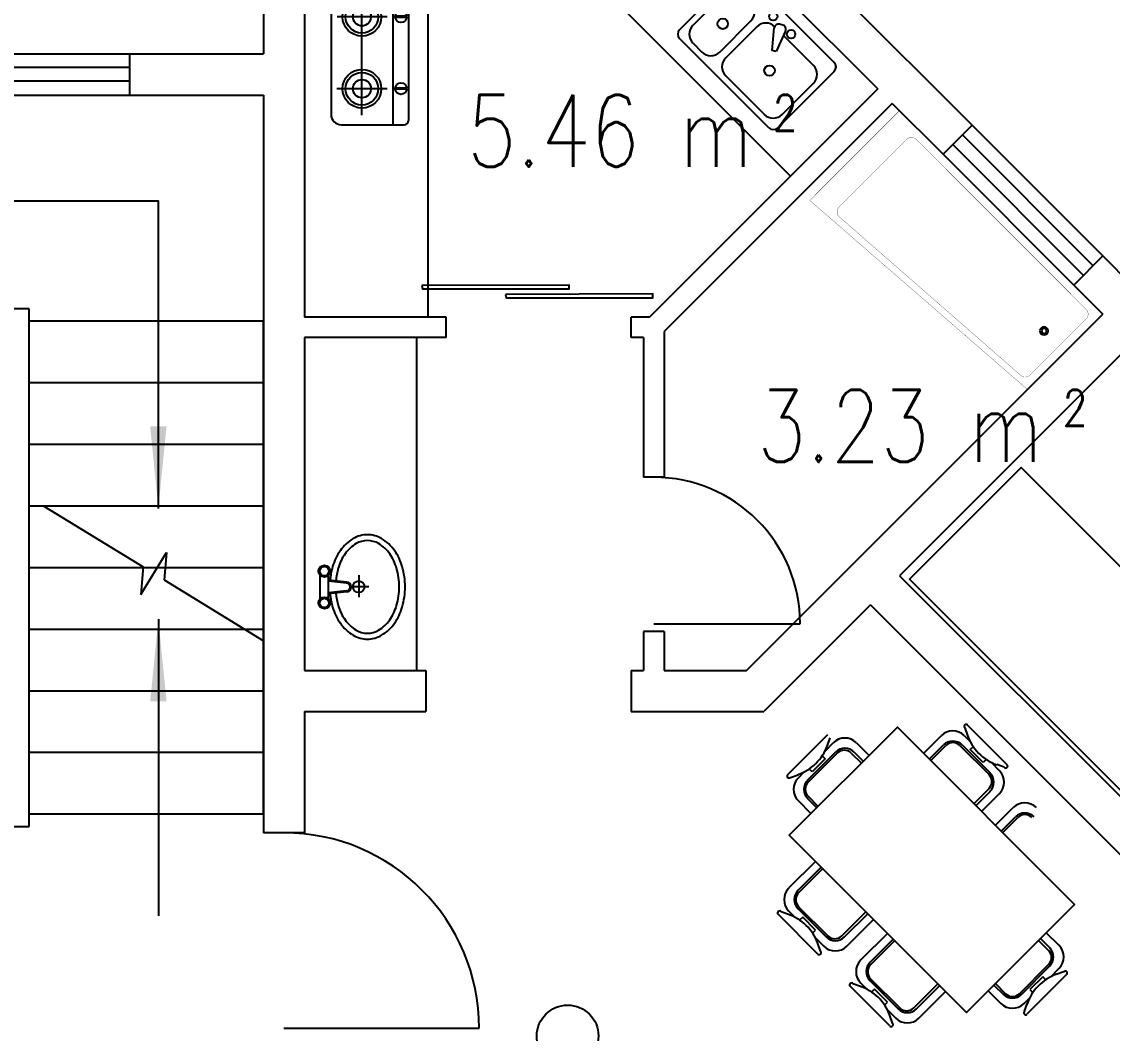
# Model space of a CAD drawing. Header units: millimetres. Extents: x 1316 to 28209, y 637 to 25771.
# Drawn here: x 14218 to 19524, y 15410 to 20331 of the extents above; entities that cross this region are included whole.
import ezdxf
from ezdxf.enums import TextEntityAlignment as Align

# ---------------------------------------------------------------- set-up
doc = ezdxf.new("R2010")
doc.units = ezdxf.units.MM
for name, color, linetype in [('JJ', 252, 'Continuous'), ('PUB_DIM', 3, 'Continuous'), ('PUB_TEXT', 7, 'Continuous'), ('STAIR', 2, 'Continuous'), ('WALL', 255, 'Continuous'), ('WINDOW', 2, 'Continuous'), ('WINDOW_TEXT', 7, 'Continuous'), ('ZB', 252, 'Continuous')]:
    doc.layers.add(name, color=color, linetype=linetype)
doc.styles.add('DIM_FONT', font='SIMPLEX.shx', dxfattribs={"width": 0.8})
doc.styles.add('SIMPLEX', font='SIMPLEX.SHX')
doc.styles.get("Standard").update_dxf_attribs({"font": 'arial.ttf'})

# ---------------------------------------------------------------- blocks, each defined once
blk = doc.blocks.new('_DBLK')
blk.add_line((-0.45, 0), (-0.45, -0.95))
blk.add_arc((-0.45, 0), 0.95, 270, 0)
at = {"layer": 'WINDOW_TEXT', "style": 'SIMPLEX', "flags": 9}
blk.add_attdef('A', text='', height=1, dxfattribs=at).set_placement((0, 1.5), align=Align.MIDDLE)
blk = doc.blocks.new('MIANP')
for p, q in [((9.5, 284), (9.5, 182.9)), ((-49.1, 231.8), (63.3, 231.8)), ((-13.6, 169.4), (-24.1, 77.2)), ((-8.7, 168.8), (-19.2, 76.7)), ((30.9, 168.8), (41.4, 76.7)), ((35.8, 169.4), (46.3, 77.2)), ((70.6, 76.7), (-48.4, 76.7)), ((70.6, 34.9), (-48.4, 34.9))]:
    blk.add_line(p, q)
for points in [[(45.1, 84.8, 0.047273), (114, 97.9, 0.082314), (196.8, 137.6, 0.106842), (257.7, 203.4, 0.13438), (277.7, 276.3, 0.13438), (257.7, 349.2, 0.106842), (196.8, 415, 0.082314), (114, 454.6, 0.07067), (10.4, 469.3, 0.07067), (-93.2, 454.6, 0.082314), (-176, 415, 0.106842), (-237, 349.2, 0.13438), (-256.9, 276.3, 0.13438)], [(42.3, 114.7, 0.047273), (105.7, 126.8, 0.082314), (179.6, 162.1, 0.106842), (231.9, 218.7, 0.13438), (247.7, 276.3, 0.13438), (231.9, 333.9, 0.106842), (179.6, 390.4, 0.082314), (105.7, 425.8, 0.07067), (10.4, 439.3, 0.07067), (-84.9, 425.8, 0.082314), (-158.8, 390.4, 0.106842), (-211.1, 333.9, 0.13438), (-226.9, 276.3, 0.13438)], [(-256.9, 276.3, 0.13438), (-237, 203.4, 0.106842), (-176, 137.6, 0.082314), (-93.2, 97.9, 0.048274), (-22.8, 84.7, 0.048274)], [(-226.9, 276.3, 0.13438), (-211.1, 218.7, 0.106842), (-158.8, 162.1, 0.082314), (-84.9, 126.8, 0.048274), (-20.1, 114.6, 0.048274)]]:
    blk.add_lwpolyline(points, format="xyb")
for centre, radius in [((9.5, 231.8), 29.7), ((-70.2, 55.8), 30.2), ((-70.2, 55.8), 23.5), ((92.4, 55.8), 30.2), ((92.4, 55.8), 23.5)]:
    blk.add_circle(centre, radius)
for radius in [24.8, 19.8]:
    blk.add_arc((11.1, 168.8), radius, 0, 180)
blk = doc.blocks.new('_E29NVN')
at = {"layer": 'JJ'}
blk.add_blockref('MIANP', (176, -137.6), dxfattribs=at)
at = {"style": 'DIM_FONT', "width": 0.8, "flags": 9}
for tag in ['YSIZE', 'XSIZE']:
    blk.add_attdef(tag, (0, 0), '', height=0.5, dxfattribs=at)
blk = doc.blocks.new('_ARROW')
blk.add_solid([(0, 0), (-1, 0.1), (-1, -0.1)])
blk = doc.blocks.new('M_A6')
blk.add_line((0.5, 0), (0.5, 0))
blk = doc.blocks.new('M_E5')
for points in [[(-850, 750, 1.5, 1.5, 0), (-850, 0, 1.5, 1.5, 0)], [(850, 630, 1.5, 1.5, 0), (-850, 750, 1.5, 1.5, 0)], [(-655.5, 694.9, 1.5, 1.5, 0.447903), (-700, 655.2, 1.5, 1.5, 0.447903)], [(-700, 655.2, 1.5, 1.5, 0), (-700, 90, 1.5, 1.5, 0)], [(764.5, 599, 1.5, 1.5, 0), (-655.5, 694.9, 1.5, 1.5, 0)], [(800, 559.3, 1.5, 1.5, 0.381308), (764.5, 599, 1.5, 1.5, 0.381308)], [(850, 0, 1.5, 1.5, 0), (850, 630, 1.5, 1.5, 0)], [(800, 90, 1.5, 1.5, 0), (800, 559.3, 1.5, 1.5, 0)], [(-700, 90, 1.5, 1.5, 0.414214), (-660, 50, 1.5, 1.5, 0.414214)], [(760, 50, 1.5, 1.5, 0.414214), (800, 90, 1.5, 1.5, 0.414214)], [(-850, 0, 1.5, 1.5, 0), (850, 0, 1.5, 1.5, 0)], [(-660, 50, 1.5, 1.5, 0), (760, 50, 1.5, 1.5, 0)]]:
    blk.add_lwpolyline(points, format="xyseb")
for radius in [24, 15]:
    blk.add_circle((674, 316.1), radius)
at = {"width": 0.8, "flags": 9}
for tag in ['XSIZE', 'YSIZE']:
    blk.add_attdef(tag, (0, 0), '', height=0.5, dxfattribs=at)
blk = doc.blocks.new('QIZ')
for p, q in [((-226.1, -155), (-226.1, 505)), ((100, 525), (-206.1, 525)), ((-150, -175), (-150, 525)), ((0, 479.1), (0, -130.5)), ((150, -125), (150, 475)), ((-122.7, 350), (122.6, 350)), ((-122.7, 0), (120.4, 0)), ((100, -175), (-206.1, -175))]:
    blk.add_line(p, q)
for points in [[(-213.4, 345.3), (-213.4, 352.7), (-165.7, 352.7), (-165.7, 345.3)], [(-213.4, -4.7), (-213.4, 2.7), (-165.7, 2.7), (-165.7, -4.7)]]:
    blk.add_lwpolyline(points, close=True)
for centre, radius in [((0, 350), 94.3), ((0, 350), 79.3), ((-190, 349.7), 28.2), ((0, 350), 44.3), ((0, 0), 94.3), ((0, 0), 79.3), ((-190, -0.3), 28.2), ((0, 0), 44.3)]:
    blk.add_circle(centre, radius)
for centre, radius, start, end in [((-206.1, 505), 20, 90, 180), ((100, 475), 50, 0, 90), ((-206.1, -155), 20, 180, 270), ((100, -125), 50, 270, 0)]:
    blk.add_arc(centre, radius, start, end)
blk = doc.blocks.new('_E30EVS')
at = {"layer": 'JJ'}
blk.add_blockref('QIZ', (150, -175), dxfattribs=at)
at = {"style": 'DIM_FONT', "width": 0.8, "flags": 9}
for tag in ['YSIZE', 'XSIZE']:
    blk.add_attdef(tag, (0, 0), '', height=0.5, dxfattribs=at)
blk = doc.blocks.new('_WBLK')
for p, q in [((-0.5, 0.5), (0.5, 0.5)), ((0.5, 0.1667), (-0.5, 0.1667)), ((0.5, -0.1667), (-0.5, -0.1667)), ((-0.5, -0.5), (0.5, -0.5))]:
    blk.add_line(p, q)
at = {"layer": 'WINDOW_TEXT', "style": 'SIMPLEX', "flags": 9}
blk.add_attdef('A', text='', height=1, dxfattribs=at).set_placement((0, 1.5), align=Align.MIDDLE)
blk = doc.blocks.new('M_A14NPV')
for points in [[(0.1799, 0.1784), (0.1767, 0.1601), (-0.6168, 0.1601), (-0.6167, 0.1808)], [(0.6323, 0.2261), (0.6292, 0.2078), (-0.1643, 0.2078), (-0.1643, 0.2286)]]:
    blk.add_lwpolyline(points, close=True)
blk = doc.blocks.new('M_E29JIV')
at = {"color": 0, "linetype": 'ByBlock'}
for p, q in [((30.7, 337.5), (419.3, 337.5)), ((0, -306.8), (0, 306.8)), ((358, 306.8), (143.2, 306.8)), ((450, 306.8), (450, -306.8)), ((81.8, 245.5), (81.8, 40)), ((419.3, -20.5), (419.3, 245.5)), ((58.9, 31.4), (162.5, 70.2)), ((162.5, 70.2), (172.8, 52.5)), ((48.4, 2), (56.6, -12.3)), ((172.8, 52.5), (87.3, -17.8)), ((143.2, -81.8), (358, -81.8)), ((358, -122.7), (143.2, -122.7)), ((81.8, -184.1), (81.8, -245.5)), ((419.3, -245.5), (419.3, -184.1)), ((143.2, -306.8), (358, -306.8)), ((419.3, -337.5), (30.7, -337.5))]:
    blk.add_line(p, q, dxfattribs=at)
for centre, radius in [((250.6, 112.5), 25.6), ((51.1, 61.4), 20.5), ((51.1, -61.4), 20.5), ((51.1, -143.2), 20.5), ((250.6, -209.7), 25.6)]:
    blk.add_circle(centre, radius, dxfattribs=at)
for centre, radius, start, end in [((30.7, 306.8), 30.7, 90, 180), ((419.3, 306.8), 30.7, 0, 90), ((143.2, 245.5), 61.4, 90, 180), ((358, 245.5), 61.4, 0, 90), ((66.1, 12.3), 20.5, 110.5377, 210), ((74.3, -2), 20.5, 210, 309.4623), ((143.2, -20.5), 61.4, 180, 270), ((358, -20.5), 61.4, 270, 0), ((143.2, -184.1), 61.4, 90, 180), ((358, -184.1), 61.4, 0, 90), ((143.2, -245.5), 61.4, 180, 270), ((358, -245.5), 61.4, 270, 0), ((30.7, -306.8), 30.7, 180, 270), ((419.3, -306.8), 30.7, 270, 0)]:
    blk.add_arc(centre, radius, start, end, dxfattribs=at)
at = {"style": 'DIM_FONT', "width": 0.8, "flags": 9}
for tag in ['YSIZE', 'XSIZE']:
    blk.add_attdef(tag, (0, 0), '', height=0.5, dxfattribs=at)

msp = doc.modelspace()

# ---------------------------------------------------------------- linework, layer by layer
at = {"layer": 'PUB_DIM'}
for points in [[(14882.2, 17963.5), (14882.2, 19459.2), (13507.5, 19459.2), (13507.5, 16015.6)], [(14882.2, 17424.3), (14882.2, 15980.8)]]:
    msp.add_lwpolyline(points, dxfattribs=at)
at = {"layer": 'STAIR'}
for p, q in [((14253.2, 18935.1), (14033.2, 18935.1)), ((14253.2, 16415.1), (14253.2, 18935.1)), ((15393.2, 18875.1), (14253.2, 18875.1)), ((15393.2, 16475.1), (15393.2, 18875.1)), ((15393.2, 18575.1), (14253.2, 18575.1)), ((15393.2, 18275.1), (14253.2, 18275.1)), ((15393.2, 17975.1), (14253.2, 17975.1)), ((14325.4, 17975.1), (14808.1, 17678.9)), ((14796.5, 17545.3), (14922, 17749.8)), ((14922, 17749.8), (14910.4, 17616.2)), ((15393.2, 17675.1), (14253.2, 17675.1)), ((14808.1, 17678.9), (14796.5, 17545.3)), ((14910.4, 17616.2), (15393.2, 17320)), ((15393.2, 17375.1), (14253.2, 17375.1)), ((15393.2, 17075.1), (14253.2, 17075.1)), ((15393.2, 16775.1), (14253.2, 16775.1)), ((15393.2, 16475.1), (14253.2, 16475.1)), ((14033.2, 16415.1), (14253.2, 16415.1))]:
    msp.add_line(p, q, dxfattribs=at)
at = {"layer": 'WALL'}
for p, q in [((15393.2, 21375.1), (15393.2, 20175.1)), ((17295.6, 21375.1), (18842.6, 19828.2)), ((15593.2, 21175.1), (15593.2, 18894.5)), ((17212.8, 21175.1), (18383, 20005)), ((14743.2, 19975.1), (14743.2, 20175.1)), ((14743.2, 20175.1), (15393.2, 20175.1)), ((14743.2, 19975.1), (15393.2, 19975.1)), ((15393.2, 19975.1), (15393.2, 16385.1)), ((18383, 20005), (17272.5, 18894.5)), ((18453.7, 19934.3), (17343.2, 18823.8)), ((18453.7, 19934.3), (18701.2, 19686.8)), ((18701.2, 19686.8), (18842.6, 19828.2)), ((19337.6, 19050.4), (19479, 19191.8)), ((19479, 19191.8), (19620.4, 19050.4)), ((19938.6, 19085.7), (18489, 17636.2)), ((19337.6, 19050.4), (19479, 18909)), ((16283.2, 18894.5), (15593.2, 18894.5)), ((16283.2, 18794.5), (16283.2, 18894.5)), ((17272.5, 18894.5), (17183.2, 18894.5)), ((17183.2, 18794.5), (17183.2, 18894.5)), ((17745.2, 17175.1), (19479, 18909)), ((15593.2, 18794.5), (15593.2, 17175.1)), ((16283.2, 18794.5), (15593.2, 18794.5)), ((17243.2, 18794.5), (17183.2, 18794.5)), ((17243.2, 18794.5), (17243.2, 18115.1)), ((17343.2, 18823.8), (17343.2, 18115.1)), ((17343.2, 18115.1), (17243.2, 18115.1)), ((18489, 17636.2), (20822.5, 15302.7)), ((18347.6, 17494.7), (17828, 16975.1)), ((18347.6, 17494.7), (20681.1, 15161.3)), ((17243.2, 17365.1), (17243.2, 17175.1)), ((17343.2, 17365.1), (17243.2, 17365.1)), ((17343.2, 17365.1), (17343.2, 17175.1)), ((15593.2, 17175.1), (16183.2, 17175.1)), ((16183.2, 17175.1), (16183.2, 16975.1)), ((17183.2, 17175.1), (17243.2, 17175.1)), ((17183.2, 17175.1), (17183.2, 16975.1)), ((17343.2, 17175.1), (17745.2, 17175.1)), ((15593.2, 16975.1), (16183.2, 16975.1)), ((15593.2, 16975.1), (15593.2, 16385.1)), ((17183.2, 16975.1), (17828, 16975.1)), ((15593.2, 16385.1), (15393.2, 16385.1))]:
    msp.add_line(p, q, dxfattribs=at)
at = {"layer": 'ZB'}
for p, q in [((16193.2, 20575.1), (16193.2, 18894.5)), ((16964.3, 20575.1), (17958.7, 19580.7)), ((16137.8, 18794.5), (16137.8, 17175.1))]:
    msp.add_line(p, q, dxfattribs=at)
at = {"layer": 'ZB', "linetype": 'Continuous'}
for p, q in [((18806.7, 16896), (18819.8, 16859.2)), ((19013.1, 16716), (18818.8, 16910.3)), ((18138.6, 16861.3), (17944.4, 16667)), ((18126.5, 16782.9), (18166.6, 16822.9)), ((18150.7, 16847), (18137.6, 16810.2)), ((18279.7, 16822.9), (18341.1, 16761.5)), ((18605.9, 16771.8), (18691.9, 16857.8)), ((18805, 16857.8), (18832.9, 16829.9)), ((18042.1, 16641.9), (18177.9, 16777.7)), ((18044.3, 16631), (18186.3, 16773)), ((18254.1, 16773), (18303.4, 16723.7)), ((18268.4, 16777.7), (18312.9, 16733.2)), ((18634.1, 16743.5), (18703.2, 16812.6)), ((18641.1, 16736.5), (18714.9, 16810.3)), ((18782.8, 16810.3), (18924.7, 16668.4)), ((18793.7, 16812.6), (18929.5, 16676.8)), ((18833.4, 16790.7), (18848.4, 16805.6)), ((18896.5, 16727.6), (18833.4, 16790.7)), ((18127, 16744.7), (18064, 16681.7)), ((18112.1, 16759.7), (18127, 16744.7)), ((18911.4, 16742.6), (18896.5, 16727.6)), ((18934.7, 16728.1), (18974.7, 16688.1)), ((18998.8, 16703.9), (18962, 16717)), ((17958.6, 16654.9), (17995.5, 16668)), ((17996.8, 16653.2), (18024.8, 16681.2)), ((18064, 16681.7), (18049, 16696.6)), ((18093.6, 16513.9), (18044.3, 16563.2)), ((18924.7, 16600.5), (18850.9, 16526.7)), ((18929.5, 16586.3), (18860.4, 16517.2)), ((18974.7, 16575), (18888.7, 16489)), ((18058.3, 16478.6), (17996.8, 16540.1)), ((18086.6, 16506.9), (18042.1, 16551.4)), ((18956.1, 16421.6), (19042.1, 16507.6)), ((18984.4, 16393.3), (19053.4, 16462.3)), ((18991.4, 16386.3), (19065.2, 16460.1)), ((18079.8, 16245.7), (17950.6, 16116.6)), ((18108.1, 16217.4), (17995.9, 16105.3)), ((18115.1, 16210.4), (17998.1, 16093.5)), ((18092.4, 15795.4), (17898.1, 15989.6)), ((17912.4, 16001.7), (17949.2, 15988.6)), ((17950.6, 16003.4), (17978.5, 15975.5)), ((17995.9, 16014.7), (18131.6, 15879)), ((17998.1, 16025.6), (18140, 15883.7)), ((18017.8, 15975), (18002.8, 15960)), ((18080.8, 15912), (18017.8, 15975)), ((18207.9, 15883.7), (18324.9, 16000.6)), ((18222.2, 15879), (18334.3, 15991.2)), ((18233.5, 15833.7), (18362.6, 15962.9)), ((18065.8, 15897), (18080.8, 15912)), ((18080.3, 15873.7), (18120.3, 15833.7)), ((18430, 15895.5), (18300.8, 15766.3)), ((18458.3, 15867.2), (18346.1, 15755)), ((19219.7, 15826.4), (19175.2, 15870.9)), ((19264.9, 15837.7), (19203.5, 15899.1)), ((18104.5, 15809.6), (18091.4, 15846.5)), ((18465.3, 15860.2), (18348.3, 15743.3)), ((19215, 15812.1), (19165.7, 15861.4)), ((19073, 15602.3), (19215, 15744.3)), ((19083.9, 15600.1), (19219.7, 15735.9)), ((19224.9, 15684.5), (19264.9, 15724.6)), ((19289, 15708.7), (19252.2, 15695.6)), ((18346.1, 15664.5), (18481.9, 15528.8)), ((18348.3, 15675.4), (18490.3, 15533.5)), ((19303.3, 15696.6), (19109, 15502.4)), ((19186.7, 15685), (19123.7, 15622)), ((19201.7, 15670.1), (19186.7, 15685)), ((18442.6, 15445.2), (18248.4, 15639.4)), ((18262.6, 15651.5), (18299.4, 15638.4)), ((18300.8, 15653.2), (18328.8, 15625.3)), ((18368, 15624.8), (18353, 15609.8)), ((18431, 15561.8), (18368, 15624.8)), ((18558.1, 15533.5), (18675.1, 15650.4)), ((18572.4, 15528.8), (18684.5, 15640.9)), ((18583.7, 15483.5), (18712.8, 15612.7)), ((18920.6, 15616.3), (18982.1, 15554.9)), ((18948.9, 15644.6), (18993.4, 15600.1)), ((18955.9, 15651.6), (19005.2, 15602.3)), ((19123.7, 15622), (19138.6, 15607)), ((18416, 15546.8), (18431, 15561.8)), ((19095.2, 15554.9), (19123.2, 15582.8)), ((19096.9, 15516.6), (19110, 15553.5)), ((18430.5, 15523.5), (18470.5, 15483.5)), ((18454.7, 15459.4), (18441.6, 15496.2))]:
    msp.add_line(p, q, dxfattribs=at)
at = {"layer": 'ZB'}
msp.add_lwpolyline([(19620.3, 16537.8), (18538.1, 17619.9), (19080.8, 18162.6), (20319.3, 16924.2), (20121.7, 16726.6)], dxfattribs=at)
at = {"layer": 'ZB', "linetype": 'Continuous'}
msp.add_lwpolyline([(17952.6, 16372.9), (18478.7, 16899), (19341, 16036.7), (18814.9, 15510.6)], close=True, dxfattribs=at)
at = {"layer": 'ZB'}
msp.add_circle((16874, 15396.7), 150, dxfattribs=at)
at = {"layer": 'ZB', "linetype": 'Continuous'}
for centre, radius, start, end in [((18748.4, 16801.2), 80, 45, 135), ((18813.4, 16903.1), 9.8, 53.7908, 231.7415), ((18223.1, 16766.4), 80, 45, 135), ((18748.4, 16767.3), 64, 45, 135), ((18748.9, 16776.4), 48, 45, 135), ((19041.9, 16937.1), 234.8, 198.2091, 250.2633), ((17917.6, 16890.1), 234.8, 288.2091, 340.2633), ((18223.1, 16732.4), 64, 45, 135), ((18220.2, 16739), 48, 45, 135), ((19005.9, 16710.6), 9.8, 218.2585, 36.2092), ((17951.6, 16661.6), 9.8, 143.7908, 321.7415), ((18890.8, 16634.5), 48, 315, 45), ((18884.2, 16631.5), 64, 315, 45), ((18918.1, 16631.5), 80, 315, 45), ((18053.4, 16596.7), 80, 135, 225), ((18087.4, 16596.7), 64, 135, 225), ((18078.3, 16597.1), 48, 135, 225), ((19098.7, 16451), 80, 45, 135), ((19098.7, 16417.1), 64, 45, 135), ((19099.1, 16426.2), 48, 45, 135), ((18007.2, 16060), 80, 135, 225), ((18041.1, 16060), 64, 135, 225), ((18032.1, 16059.6), 48, 135, 225), ((17905.3, 15995.1), 9.8, 38.2585, 216.2092), ((17871.4, 15766.6), 234.8, 19.7367, 71.7909), ((18176.9, 15924.2), 64, 225, 315), ((18174, 15917.6), 48, 225, 315), ((18176.9, 15890.3), 80, 225, 315), ((19174.4, 15781.1), 64, 315, 45), ((19208.4, 15781.1), 80, 315, 45), ((18097.8, 15802.6), 9.8, 233.7908, 51.7415), ((18357.4, 15709.8), 80, 135, 225), ((19181, 15778.2), 48, 315, 45), ((18391.4, 15709.8), 64, 135, 225), ((18382.3, 15709.3), 48, 135, 225), ((19296.1, 15702.1), 9.8, 323.7908, 141.7415), ((18255.6, 15644.8), 9.8, 38.2585, 216.2092), ((19332.1, 15475.6), 234.8, 109.7367, 161.7909), ((18221.6, 15416.4), 234.8, 19.7367, 71.7909), ((19039.1, 15636.3), 48, 225, 315), ((19038.7, 15611.4), 80, 225, 315), ((19038.7, 15645.4), 64, 225, 315), ((18527.1, 15574), 64, 225, 315), ((18524.2, 15567.4), 48, 225, 315), ((19103.6, 15509.6), 9.8, 128.2585, 306.2092), ((18448, 15452.4), 9.8, 233.7908, 51.7415), ((18527.1, 15540.1), 80, 225, 315)]:
    msp.add_arc(centre, radius, start, end, dxfattribs=at)

# ---------------------------------------------------------------- block references
at = {"layer": 'PUB_DIM', "xscale": 400, "yscale": 400, "zscale": 400}
for p, rotation in [((14882.2, 17963.5), 270), ((14882.2, 17424.3), 90)]:
    msp.add_blockref('_ARROW', p, dxfattribs=dict(at, rotation=rotation))
at = {"layer": 'WINDOW'}
for name, p, xscale, yscale, zscale in [('_WBLK', (14143.2, 20075.1), 1200, 200, 1200), ('M_A14NPV', (16733.2, 18844.5), -900, 900, 900)]:
    msp.add_blockref(name, p, dxfattribs=dict(at, xscale=xscale, yscale=yscale, zscale=zscale))
for name, p, xscale, yscale, zscale, rotation in [('_WBLK', (19090.1, 19439.3), 900.000000000018, 200, 900, 315), ('_DBLK', (17293.2, 17740.1), -750, -750, 750, 270), ('M_A6', (16683.2, 17075.1), 1000, 1000, 1000, 180), ('_DBLK', (15493.2, 15885.1), 1000, 1000, 1000, 90)]:
    msp.add_blockref(name, p, dxfattribs=dict(at, xscale=xscale, yscale=yscale, zscale=zscale, rotation=rotation))
at = {"layer": 'ZB'}
for name, p, rotation in [('M_E29JIV', (17954.2, 20350.6), 224.999999999931), ('_E30EVS', (16022.9, 20180.7), 180)]:
    msp.add_blockref(name, p, dxfattribs=dict(at, rotation=rotation))
for name, p, xscale, yscale, zscale, rotation in [('M_E5', (18984, 19403.9), -0.8235300000015555, 0.8235299999942072, 0.82353, 134.9999999999999), ('_E29NVN', (15767.8, 17758.8), 0.9500000000116415, 0.9500000000116415, 0.9499999999999998, 270)]:
    msp.add_blockref(name, p, dxfattribs=dict(at, xscale=xscale, yscale=yscale, zscale=zscale, rotation=rotation))

# ---------------------------------------------------------------- texts
at = {"layer": 'PUB_TEXT', "style": 'DIM_FONT', "width": 0.8}
for s, p in [('5.46 m', (17776.8, 19800.8)), ('3.23 m', (19187.6, 18365.2))]:
    msp.add_text(s, height=350, dxfattribs=at).set_placement(p, align=Align.MIDDLE_RIGHT)
for p in [(17776.8, 19800.8), (19187.6, 18365.2)]:
    msp.add_text(' 2', height=175, dxfattribs=at).set_placement(p)

doc.saveas('drawing.dxf')
